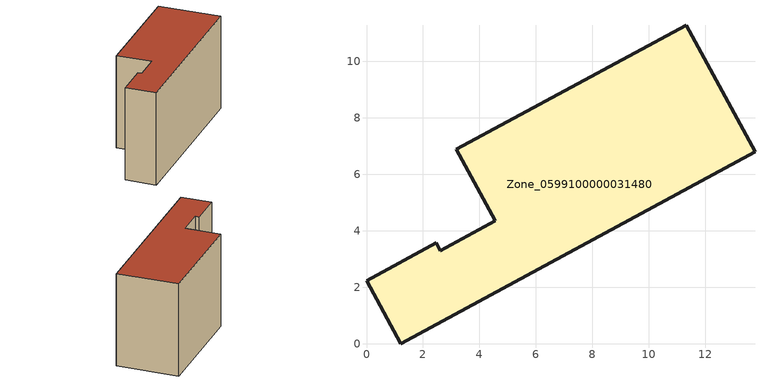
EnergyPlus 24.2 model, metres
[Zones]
Zone_0599100000031480
 floor ground (C_G): 2.62,3.29 4.56,4.35 3.18,6.88 11.33,11.28 13.76,6.8 1.21,0 0,2.23 2.47,3.57 z0
 wall outside (C_F): 4.56,4.35 2.62,3.29 2.47,3.57 0,2.23 1.21,0 13.76,6.8 11.33,11.28 3.18,6.88 4.56,4.35 z0:7.91
 roof outside (C_R): 1.21,0 13.76,6.8 11.33,11.28 3.18,6.88 4.56,4.35 2.62,3.29 2.47,3.57 0,2.23 z7.91
[BUILDING]
Pand.0599100000031480: North Axis=0; Terrain=City; Loads Convergence Tolerance Value=0.04; Temperature Convergence Tolerance Value=0.4; Solar Distribution=FullExterior; Maximum Number of Warmup Days=25; Minimum Number of Warmup Days=1
[Site:Location]
Rotterdam.The.Hague.AP_ZH_NLD Design_Conditions: Latitude=51.96; Longitude=4.45; Time Zone=1; Elevation=-4.5
[SITE:GROUNDTEMPERATURE:BUILDINGSURFACE]
18, 18, 18, 18, 18, 18, 18, 18, 18, 18, 18, 18
[MATERIAL] Thermal Absorptance=0.9; Solar Absorptance=0.7; Visible Absorptance=0.7
Name | Roughness | Thickness | Conductivity | Density | Specific Heat
G.TI.1975-1991 | MediumSmooth | 0.15 | 0.288461 | 540 | 1210
F.TI.1975-1991 | Rough | 0.3 | 0.230769 | 1920 | 840
R.TI.1975-1991 | MediumRough | 0.2 | 0.153846 | 1500 | 1000
[CONSTRUCTION]
C_G: G.TI.1975-1991
C_F: F.TI.1975-1991
C_R: R.TI.1975-1991
[ZONE]
Zone_0599100000031480: Type=1; Multiplier=1; Ceiling Height=Autocalculate; Volume=Autocalculate; Floor Area=autocalculate; Part of Total Floor Area=Yes
[ZONEINFILTRATION:DESIGNFLOWRATE]
Infil_Zone_0599100000031480: Zone or ZoneList or Space or SpaceList=Zone_0599100000031480; Schedule=AlwaysOn; Design Flow Rate Calculation Method=Flow/Area; Flow Rate per Floor Area=0.003; Constant Term Coefficient=1; Temperature Term Coefficient=0; Velocity Term Coefficient=0; Velocity Squared Term Coefficient=0
[HVACTEMPLATE:ZONE:IDEALLOADSAIRSYSTEM]
Zone_0599100000031480: Maximum Heating Supply Air Temperature=50; Minimum Cooling Supply Air Temperature=13; Maximum Heating Supply Air Humidity Ratio=0.0156; Minimum Cooling Supply Air Humidity Ratio=0.0077; Heating Limit=NoLimit; Cooling Limit=NoLimit; Dehumidification Control Type=ConstantSensibleHeatRatio; Cooling Sensible Heat Ratio=0.7; Dehumidification Setpoint=60; Humidification Control Type=None; Humidification Setpoint=30; Outdoor Air Method=None; Outdoor Air Flow Rate per Person=0.00944; Outdoor Air Flow Rate per Zone Floor Area=0; Outdoor Air Flow Rate per Zone=0; Demand Controlled Ventilation Type=None; Outdoor Air Economizer Type=NoEconomizer; Heat Recovery Type=None; Sensible Heat Recovery Effectiveness=0.7; Latent Heat Recovery Effectiveness=0.65
[ZONECONTROL:THERMOSTAT]
ThermostatControl_Zone_0599100000031480: Zone or ZoneList=Zone_0599100000031480; Control Type Schedule=DualSetpointControlType; Control 1=Thermostat_Zone_0599100000031480; Temperature Difference Between Cutout And Setpoint=0
[THERMOSTATSETPOINT:DUALSETPOINT]
Thermostat_Zone_0599100000031480: Heating Setpoint Temperature Schedule=HeatingSetpoint_Zone_0599100000031480; Cooling Setpoint Temperature Schedule=CoolingSetpoint_Zone_0599100000031480
[SCHEDULE:COMPACT]
HeatingSetpoint_Zone_0599100000031480: Through: 12/31, For: AllDays, Until: 24:00, 21
CoolingSetpoint_Zone_0599100000031480: Through: 12/31, For: AllDays, Until: 24:00, 24
DualSetpointControlType: Through: 12/31, For: AllDays, Until: 24:00, 4
AlwaysOn: Through: 12/31, For: AllDays, Until: 24:00, 1
